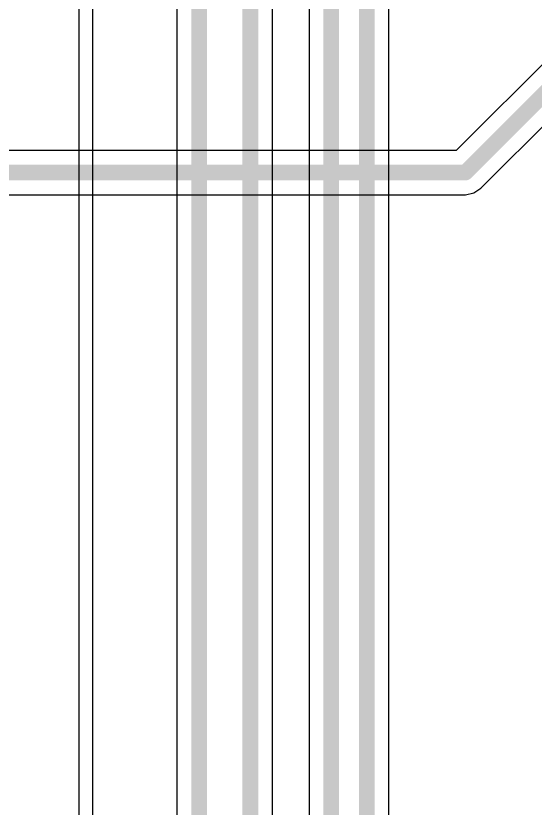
# Model space of a CAD drawing. Header units: inches. Extents: x -0.1 to 17.9, y -0.8 to 4.8.
# Drawn here: x 2.6731 to 2.9364, y 2.6415 to 3.0435 of the extents above; entities that cross this region are included whole.
import ezdxf

# ---------------------------------------------------------------- set-up
doc = ezdxf.new("R2010")
doc.units = ezdxf.units.IN
doc.header["$MEASUREMENT"] = 0
doc.layers.add('Bottom Layer 1', color=5, linetype='Continuous')
doc.layers.add('GND+Signal', color=16, linetype='Continuous')

msp = doc.modelspace()

# ---------------------------------------------------------------- linework, layer by layer
at = {"layer": 'Bottom Layer 1'}
for p, q in [((2.94778, 3.02665), (2.89635, 2.97522)), ((2.90893, 2.95607), (2.96693, 3.01407)), ((2.89635, 2.97522), (2.33038, 2.97522)), ((2.90529, 2.95364), (2.90893, 2.95607)), ((2.32573, 2.95278), (2.901, 2.95278)), ((2.901, 2.95278), (2.90529, 2.95364)), ((2.901, 2.95278), (2.901, 2.95278))]:
    msp.add_line(p, q, dxfattribs=at)
for points in [[(2.901, 2.964, 0.008, 0.008, 0), (2.959, 3.022, 0.008, 0.008, 0)], [(2.32573, 2.964, 0.008, 0.008, 0), (2.901, 2.964, 0.008, 0.008, 0)]]:
    msp.add_lwpolyline(points, format="xyseb", dxfattribs=at)
msp.add_lwpolyline([(2.899, 2.964, 0.004, 0.004, 1), (2.903, 2.964, 0.004, 0.004, 1)], format="xyseb", close=True, dxfattribs=at)
msp.add_lwpolyline([(2.899, 2.964, 0.004, 0.004, 1), (2.903, 2.964, 0.004, 0.004, 1)], format="xyseb", close=True, dxfattribs=at)
at = {"layer": 'GND+Signal'}
for p, q in [((2.86222, 2.59235), (2.86222, 3.316)), ((2.82177, 3.25437), (2.82177, 2.56611)), ((2.80322, 2.58123), (2.80322, 3.23877)), ((2.75478, 3.22335), (2.75478, 2.59665)), ((2.705, 3.20989), (2.705, 2.645)), ((2.71214, 2.645), (2.71214, 3.20989)), ((2.705, 2.645), (2.705, 2.54686)), ((2.71214, 2.56053), (2.71214, 2.645))]:
    msp.add_line(p, q, dxfattribs=at)
for points in [[(2.851, 2.554, 0.008, 0.008, 0), (2.851, 3.316, 0.008, 0.008, 0)], [(2.83299, 2.56146, 0.008, 0.008, 0), (2.83299, 3.25901, 0.008, 0.008, 0)], [(2.792, 2.58123, 0.008, 0.008, 0), (2.792, 3.23877, 0.008, 0.008, 0)], [(2.766, 2.592, 0.008, 0.008, 0), (2.766, 3.228, 0.008, 0.008, 0)]]:
    msp.add_lwpolyline(points, format="xyseb", dxfattribs=at)

doc.saveas('drawing.dxf')
